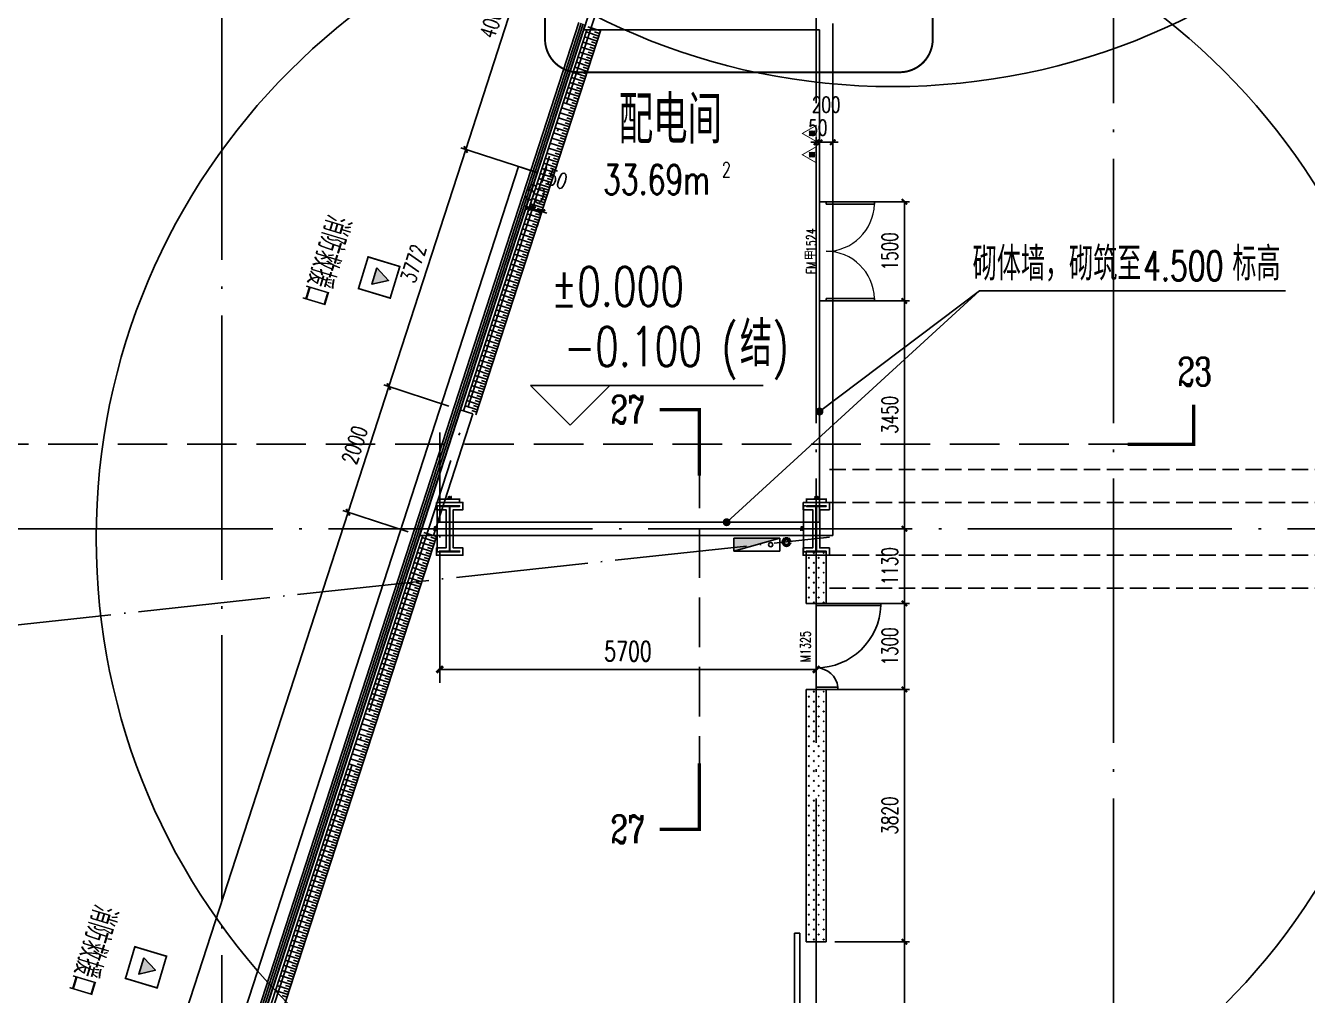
# Model space of a CAD drawing. Extents: x -1313754 to 847533, y 489853 to 941203.
# Drawn here: x -275824 to -256419, y 699009 to 713685 of the extents above; entities that cross this region are included whole.
import ezdxf

# ---------------------------------------------------------------- set-up
doc = ezdxf.new("R2010")
doc.units = 0
doc.header["$LTSCALE"] = 1000
doc.header["$MEASUREMENT"] = 0
for name, pattern in [('10平面$0$DASH', [0.35, 0.25, -0.1]), ('DASH', [0.35, 0.25, -0.1]), ('DOTE', [2.42, 2, -0.2, 0.02, -0.2])]:
    doc.linetypes.add(name, pattern=pattern)
doc.layers.get('Defpoints').update_dxf_attribs({"color": 210})
for name, color, linetype in [('10平面$0$WINDOW', 4, 'Continuous'), ('10平面$0$WINDOW_TEXT', 7, 'Continuous'), ('99平面图例外参$0$A-HATCH-2', 251, 'Continuous'), ('A-AXIS-D', 1, 'Continuous'), ('A-AXIS-DOTE', 14, 'DOTE'), ('A-AXIS-DP', 126, 'Continuous'), ('A-HATCH-2', 251, 'Continuous'), ('A-LIN-V', 9, 'Continuous'), ('A-TEXT', 61, 'Continuous'), ('A-WINDOW', 140, 'Continuous'), ('A-防火门窗', 1, 'Continuous'), ('AS-COLN', 6, 'Continuous'), ('AS-WALL', 40, 'Continuous'), ('AS-结构边线层', 200, 'Continuous'), ('DIM_ELEV', 3, 'Continuous'), ('DIM_SYMB', 3, 'Continuous'), ('PUB_HATCH', 8, 'Continuous'), ('PUB_TEXT', 7, 'Continuous'), ('RP-N2-01$0$$0$A-WIND-J', 1, 'Continuous'), ('RP-N2-01$0$A-WIND-J', 3, 'Continuous'), ('SB_ZF消火栓', 10, 'Continuous'), ('建-墙-幕', 4, 'Continuous'), ('建-标高', 3, 'Continuous')]:
    doc.layers.add(name, color=color, linetype=linetype)
doc.layers.add('A-加建区域', color=47, linetype='Continuous', plot=False)
doc.layers.add('LG-ZF消防', color=1, linetype='Continuous', lineweight=60)
doc.styles.add('10平面$0$_TCH_WINDOW', font='SIMPLEX', dxfattribs={"height": 3.5, "bigfont": 'GBCBIG'})
doc.styles.add('_TCH_DIM', font='SIMPLEX', dxfattribs={"bigfont": 'GBCBIG'})
doc.styles.add('_TCH_DIM_T3', font='SIMPLEX', dxfattribs={"width": 0.705882, "bigfont": 'GBCBIG'})
doc.styles.add('_TCH_LABEL', font='COMPLEX', dxfattribs={"bigfont": 'GBCBIG'})
doc.styles.add('A-AREA', font='SIMPLEX', dxfattribs={"bigfont": 'GBCBIG'})
doc.styles.add('A-STANDARD', font='SIMPLEX', dxfattribs={"bigfont": 'GBCBIG'})
doc.dimstyles.new('_TCH_ARCH&&10', dxfattribs={"dimtxt": 29.75, "dimasz": 10, "dimexe": 10, "dimexo": 10, "dimgap": 12.625, "dimtad": 1, "dimdec": 0, "dimzin": 0, "dimdsep": 46, "dimtxsty": '_TCH_DIM_T3', "dimblk": 'ARCHTICK', "dimcen": 0.09, "dimclrt": 7, "dimazin": 2, "dimtfac": 1, "dimtdec": 0, "dimtix": 1, "dimtmove": 2, "dimatfit": 3, "dimfxl": 0, "dimtolj": 1, "dimtzin": 0, "dimarcsym": 0})
doc.dimstyles.new('_TCH_ARCH&&100', dxfattribs={"dimtxt": 297.5, "dimasz": 100, "dimexe": 100, "dimexo": 100, "dimgap": 126.25, "dimtad": 1, "dimdec": 0, "dimzin": 0, "dimdsep": 46, "dimtxsty": '_TCH_DIM_T3', "dimblk": 'ARCHTICK', "dimcen": 0.09, "dimclrt": 7, "dimazin": 2, "dimtfac": 1, "dimtdec": 0, "dimtix": 1, "dimtmove": 2, "dimatfit": 3, "dimfxl": 0, "dimtolj": 1, "dimtzin": 0, "dimarcsym": 0})
doc.dimstyles.new('_TCH_ARCH&&80', dxfattribs={"dimtxt": 238, "dimasz": 80, "dimexe": 80, "dimexo": 80, "dimgap": 101, "dimtad": 1, "dimdec": 0, "dimzin": 0, "dimdsep": 46, "dimtxsty": '_TCH_DIM_T3', "dimblk": 'ARCHTICK', "dimcen": 0.09, "dimclrt": 7, "dimazin": 2, "dimtfac": 1, "dimtdec": 0, "dimtix": 1, "dimtmove": 2, "dimatfit": 3, "dimfxl": 0, "dimtolj": 1, "dimtzin": 0, "dimarcsym": 0})
pattern_1 = [(45, (25.49, 21.51), (-75.000002, 75.000002), [24, -82.06602]), (135, (192.46, 21.51), (-75.000002, -75.000002), [24, -82.06602])]

# ---------------------------------------------------------------- blocks, each defined once
blk = doc.blocks.new('_ArchTick')
at = {"color": 0, "linetype": 'ByBlock', "const_width": 0.4}
blk.add_lwpolyline([(-0.5, -0.5), (0.5, 0.5)], dxfattribs=at)
blk = doc.blocks.new('*D1483')
at = {"layer": 'A-AXIS-D', "color": 0, "lineweight": -2}
for p, q in [((-48818, -99940), (-48818, -100978)), ((-43118, -99940), (-43118, -100978)), ((-48818, -100878), (-43118, -100878))]:
    blk.add_line(p, q, dxfattribs=at)
at = {"layer": 'Defpoints', "color": 0}
for p in [(-48818, -99840), (-43118, -99840), (-43118, -100878)]:
    blk.add_point(p, dxfattribs=at)
at = {"layer": 'A-AXIS-D', "color": 0, "lineweight": -2, "xscale": 100, "yscale": 100, "zscale": 100, "rotation": 180}
blk.add_blockref('_ArchTick', (-48818, -100878), dxfattribs=at)
at = {"layer": 'A-AXIS-D', "color": 0, "lineweight": -2, "xscale": 100, "yscale": 100, "zscale": 100}
blk.add_blockref('_ArchTick', (-43118, -100878), dxfattribs=at)
at = {"layer": 'A-AXIS-D', "color": 7, "insert": (-45968, -100602), "char_height": 297.5, "attachment_point": 5, "style": '_TCH_DIM_T3'}
blk.add_mtext('\\A1;5700', dxfattribs=at)
blk = doc.blocks.new('43243')
at = {"layer": 'AS-结构边线层'}
blk.add_lwpolyline([(-200454, 722920), (-210494, 722920), (-210494, 723090), (-223514, 723090), (-223514, 722920), (-225354, 722920), (-225354, 722470), (-227454, 722470), (-227454, 722920), (-229294, 722920), (-229294, 723090), (-250514, 723090), (-250514, 722920), (-252354, 722920), (-252354, 722470), (-254454, 722470), (-254454, 722920), (-264361, 722920), (-285754, 656986)], dxfattribs=at)
blk = doc.blocks.new('*D1765')
at = {"layer": 'A-AXIS-DP', "color": 0, "lineweight": -2}
for p, q in [((-195790, 766880), (-195790, 766929)), ((-195790, 766919), (-195490, 766919)), ((-195490, 766880), (-195490, 766929))]:
    blk.add_line(p, q, dxfattribs=at)
at = {"layer": 'Defpoints', "color": 0}
for p in [(-195490, 766919), (-195790, 766870), (-195490, 766870)]:
    blk.add_point(p, dxfattribs=at)
at = {"layer": 'A-AXIS-DP', "color": 0, "lineweight": -2, "xscale": 10, "yscale": 10, "zscale": 10, "rotation": 180}
blk.add_blockref('_ArchTick', (-195790, 766919), dxfattribs=at)
at = {"layer": 'A-AXIS-DP', "color": 0, "lineweight": -2, "xscale": 10, "yscale": 10, "zscale": 10}
blk.add_blockref('_ArchTick', (-195490, 766919), dxfattribs=at)
at = {"layer": 'A-AXIS-DP', "color": 7, "insert": (-195640, 766946), "char_height": 29.8, "attachment_point": 5, "style": '_TCH_DIM_T3'}
blk.add_mtext('\\A1;300', dxfattribs=at)
blk = doc.blocks.new('*D1766')
at = {"layer": 'A-AXIS-DP', "color": 0, "lineweight": -2}
for p, q in [((-195800, 766820), (-195841, 766820)), ((-195831, 766120), (-195831, 766820)), ((-195800, 766120), (-195841, 766120))]:
    blk.add_line(p, q, dxfattribs=at)
at = {"layer": 'Defpoints', "color": 0}
for p in [(-195831, 766820), (-195790, 766820), (-195790, 766120)]:
    blk.add_point(p, dxfattribs=at)
at = {"layer": 'A-AXIS-DP', "color": 0, "lineweight": -2, "xscale": 10, "yscale": 10, "zscale": 10}
for p, rotation in [((-195831, 766820), 90), ((-195831, 766120), 270)]:
    blk.add_blockref('_ArchTick', p, dxfattribs=dict(at, rotation=rotation))
at = {"layer": 'A-AXIS-DP', "color": 7, "insert": (-195859, 766470), "char_height": 29.8, "attachment_point": 5, "rotation": 90, "style": '_TCH_DIM_T3'}
blk.add_mtext('\\A1;700', dxfattribs=at)
blk = doc.blocks.new('w42343')
at = {"layer": 'A-HATCH-2', "linetype": 'DASH'}
for p, q in [((-263654.2, 706970), (-128354.2, 706970)), ((-263654.2, 706470), (-128354.2, 706470)), ((-263654.2, 705670), (-128354.2, 705670)), ((-263654.2, 705170), (-128354.2, 705170))]:
    blk.add_line(p, q, dxfattribs=at)
blk = doc.blocks.new('RP-N2-01$0$$0$xfjy')
at = {"layer": 'RP-N2-01$0$$0$A-WIND-J'}
h = blk.add_hatch(color=256, dxfattribs=at)
h.dxf.hatch_style = 1
h.paths.add_polyline_path([(1141876, -26214), (1142135, -26214), (1142005, -25989)])
at = {"layer": 'RP-N2-01$0$$0$A-WIND-J', "const_width": 25}
blk.add_lwpolyline([(1141755, -25889), (1141755, -26389), (1142255, -26389), (1142255, -25889)], close=True, dxfattribs=at)
at = {"layer": 'RP-N2-01$0$$0$A-WIND-J'}
for points in [[(1141755, -26389), (1142255, -26389), (1142255, -25889), (1141755, -25889)], [(1141876, -26214), (1142135, -26214), (1142005, -25989)]]:
    blk.add_lwpolyline(points, close=True, dxfattribs=at)
blk = doc.blocks.new('RP-N2-01$0$xfjy')
at = {"layer": 'RP-N2-01$0$$0$A-WIND-J'}
blk.add_blockref('RP-N2-01$0$$0$xfjy', (0, 0), dxfattribs=at)
blk = doc.blocks.new('1232')
at = {"layer": 'RP-N2-01$0$A-WIND-J', "rotation": 253.2410415830264}
for p in [(83850, 1795836, 0), (80320, 1785396, 0)]:
    blk.add_blockref('RP-N2-01$0$xfjy', p, dxfattribs=at)
at = {"layer": 'A-TEXT', "style": '_TCH_DIM'}
for p in [(-271256, 710851, 0), (-274786, 700411, 0)]:
    blk.add_text('消防救援口', height=384.1, rotation=253.241, dxfattribs=at).set_placement(p)
blk = doc.blocks.new('3132')
at = {"layer": 'DIM_ELEV', "linetype": 'DASH', "const_width": 30}
blk.add_lwpolyline([(-267460, 723920), (-262590, 723920, -0.414214), (-262090, 723420), (-262090, 713480, -0.414214), (-262590, 712980), (-267460, 712980, -0.414214), (-267960, 713480), (-267960, 723420, -0.414214)], format="xyb", close=True, dxfattribs=at)
blk = doc.blocks.new('99平面图例外参$0$$LinePat$填挖边坡')
at = {"color": 0}
for p, q in [((0, 0), (0, -1500)), ((300, 0), (300, -600))]:
    blk.add_line(p, q, dxfattribs=at)
at = {"layer": 'Defpoints', "color": 0}
blk.add_point((600, 0), dxfattribs=at)
blk = doc.blocks.new('34242343243')
at = {"layer": 'A-LIN-V'}
for p, q in [((-269196, 707857), (-267326, 713620)), ((-269006, 707795), (-267116, 713620)), ((-285554, 657440), (-269808, 705970)), ((-285354, 657409), (-269598, 705970))]:
    blk.add_line(p, q, dxfattribs=at)
at = {"layer": '99平面图例外参$0$A-HATCH-2', "color": 203, "yscale": 0.1333333333333333, "zscale": 0.1333333333333333}
for p, xscale, rotation in [((-267146, 713528), 0.1339363509021489, 252.0237134181383), ((-267121, 713605), 0.1339363509021489, 252.0237134181383), ((-267220, 713299), 0.1339363509021489, 252.0237134181383), ((-267195, 713375), 0.1339363509021489, 252.0237134181383), ((-267170, 713452), 0.1339363509021489, 252.0237134181383), ((-267270, 713146), 0.1339363509021489, 252.0237134181383), ((-267245, 713222), 0.1339363509021489, 252.0237134181383), ((-267344, 712917), 0.1339363509021489, 252.0237134181383), ((-267319, 712993), 0.1339363509021489, 252.0237134181383), ((-267294, 713069), 0.1339363509021489, 252.0237134181383), ((-267418, 712687), 0.1339363509021489, 252.0237134181383), ((-267394, 712764), 0.1339363509021489, 252.0237134181383), ((-267369, 712840), 0.1339363509021489, 252.0237134181383), ((-267468, 712534), 0.1339363509021489, 252.0237134181383), ((-267443, 712611), 0.1339363509021489, 252.0237134181383), ((-267542, 712305), 0.1339363509021489, 252.0237134181383), ((-267518, 712382), 0.1339363509021489, 252.0237134181383), ((-267493, 712458), 0.1339363509021489, 252.0237134181383), ((-267592, 712152), 0.1339363509021489, 252.0237134181383), ((-267567, 712229), 0.1339363509021489, 252.0237134181383), ((-267666, 711923), 0.1339363509021489, 252.0237134181383), ((-267642, 711999), 0.1339363509021489, 252.0237134181383), ((-267617, 712076), 0.1339363509021489, 252.0237134181383), ((-267716, 711770), 0.1339363509021489, 252.0237134181383), ((-267691, 711846), 0.1339363509021489, 252.0237134181383), ((-267790, 711541), 0.1339363509021489, 252.0237134181383), ((-267766, 711617), 0.1339363509021489, 252.0237134181383), ((-267741, 711694), 0.1339363509021489, 252.0237134181383), ((-267840, 711388), 0.1339363509021489, 252.0237134181383), ((-267815, 711464), 0.1339363509021489, 252.0237134181383), ((-267914, 711159), 0.1339363509021489, 252.0237134181383), ((-267890, 711235), 0.1339363509021489, 252.0237134181383), ((-267865, 711311), 0.1339363509021489, 252.0237134181383), ((-267964, 711006), 0.1339363509021489, 252.0237134181383), ((-267939, 711082), 0.1339363509021489, 252.0237134181383), ((-268038, 710776), 0.1339363509021489, 252.0237134181383), ((-268014, 710853), 0.1339363509021489, 252.0237134181383), ((-267989, 710929), 0.1339363509021489, 252.0237134181383), ((-268088, 710623), 0.1339363509021489, 252.0237134181383), ((-268063, 710700), 0.1339363509021489, 252.0237134181383), ((-268162, 710394), 0.1339363509021489, 252.0237134181383), ((-268138, 710471), 0.1339363509021489, 252.0237134181383), ((-268113, 710547), 0.1339363509021489, 252.0237134181383), ((-268237, 710165), 0.1339363509021489, 252.0237134181383), ((-268212, 710241), 0.1339363509021489, 252.0237134181383), ((-268187, 710318), 0.1339363509021489, 252.0237134181383), ((-268286, 710012), 0.1339363509021489, 252.0237134181383), ((-268262, 710088), 0.1339363509021489, 252.0237134181383), ((-268361, 709783), 0.1339363509021489, 252.0237134181383), ((-268336, 709859), 0.1339363509021489, 252.0237134181383), ((-268311, 709936), 0.1339363509021489, 252.0237134181383), ((-268410, 709630), 0.1339363509021489, 252.0237134181383), ((-268386, 709706), 0.1339363509021489, 252.0237134181383), ((-268485, 709400), 0.1339363509021489, 252.0237134181383), ((-268460, 709477), 0.1339363509021489, 252.0237134181383), ((-268435, 709553), 0.1339363509021489, 252.0237134181383), ((-268534, 709248), 0.1339363509021489, 252.0237134181383), ((-268510, 709324), 0.1339363509021489, 252.0237134181383), ((-268609, 709018), 0.1339363509021489, 252.0237134181383), ((-268584, 709095), 0.1339363509021489, 252.0237134181383), ((-268559, 709171), 0.1339363509021489, 252.0237134181383), ((-268658, 708865), 0.1339363509021489, 252.0237134181383), ((-268634, 708942), 0.1339363509021489, 252.0237134181383), ((-268733, 708636), 0.1339363509021489, 252.0237134181383), ((-268708, 708712), 0.1339363509021489, 252.0237134181383), ((-268683, 708789), 0.1339363509021489, 252.0237134181383), ((-268782, 708483), 0.1339363509021489, 252.0237134181383), ((-268758, 708560), 0.1339363509021489, 252.0237134181383), ((-268857, 708254), 0.1339363509021489, 252.0237134181383), ((-268832, 708330), 0.1339363509021489, 252.0237134181383), ((-268807, 708407), 0.1339363509021489, 252.0237134181383), ((-268906, 708101), 0.1339363509021489, 252.0237134181383), ((-268882, 708177), 0.1339363509021489, 252.0237134181383), ((-268981, 707872), 0.1339363509021489, 252.0237134181383), ((-268956, 707948), 0.1339363509021489, 252.0237134181383), ((-268931, 708025), 0.1339363509021489, 252.0237134181383), ((-269603, 705955), 0.1335019788313109, 252.0237134181384), ((-269677, 705726), 0.1335019788313109, 252.0237134181384), ((-269652, 705802), 0.1335019788313109, 252.0237134181384), ((-269628, 705878), 0.1335019788313109, 252.0237134181384), ((-269726, 705574), 0.1335019788313109, 252.0237134181384), ((-269702, 705650), 0.1335019788313109, 252.0237134181384), ((-269801, 705345), 0.1335019788313109, 252.0237134181384), ((-269776, 705421), 0.1335019788313109, 252.0237134181384), ((-269751, 705497), 0.1335019788313109, 252.0237134181384), ((-269875, 705116), 0.1335019788313109, 252.0237134181384), ((-269850, 705193), 0.1335019788313109, 252.0237134181384), ((-269825, 705269), 0.1335019788313109, 252.0237134181384), ((-269924, 704964), 0.1335019788313109, 252.0237134181384), ((-269899, 705040), 0.1335019788313109, 252.0237134181384), ((-269998, 704736), 0.1335019788313109, 252.0237134181384), ((-269974, 704812), 0.1335019788313109, 252.0237134181384), ((-269949, 704888), 0.1335019788313109, 252.0237134181384), ((-270048, 704583), 0.1335019788313109, 252.0237134181384), ((-270023, 704659), 0.1335019788313109, 252.0237134181384), ((-270122, 704355), 0.1335019788313109, 252.0237134181384), ((-270097, 704431), 0.1335019788313109, 252.0237134181384), ((-270073, 704507), 0.1335019788313109, 252.0237134181384), ((-270171, 704202), 0.1335019788313109, 252.0237134181384), ((-270147, 704278), 0.1335019788313109, 252.0237134181384), ((-270246, 703974), 0.1335019788313109, 252.0237134181384), ((-270221, 704050), 0.1335019788313109, 252.0237134181384), ((-270196, 704126), 0.1335019788313109, 252.0237134181384), ((-270295, 703821), 0.1335019788313109, 252.0237134181384), ((-270270, 703897), 0.1335019788313109, 252.0237134181384), ((-270369, 703593), 0.1335019788313109, 252.0237134181384), ((-270344, 703669), 0.1335019788313109, 252.0237134181384), ((-270320, 703745), 0.1335019788313109, 252.0237134181384), ((-270419, 703440), 0.1335019788313109, 252.0237134181384), ((-270394, 703516), 0.1335019788313109, 252.0237134181384), ((-270493, 703212), 0.1335019788313109, 252.0237134181384), ((-270468, 703288), 0.1335019788313109, 252.0237134181384), ((-270443, 703364), 0.1335019788313109, 252.0237134181384), ((-270567, 702983), 0.1335019788313109, 252.0237134181384), ((-270542, 703059), 0.1335019788313109, 252.0237134181384), ((-270518, 703136), 0.1335019788313109, 252.0237134181384), ((-270616, 702831), 0.1335019788313109, 252.0237134181384), ((-270592, 702907), 0.1335019788313109, 252.0237134181384), ((-270691, 702602), 0.1335019788313109, 252.0237134181384), ((-270666, 702678), 0.1335019788313109, 252.0237134181384), ((-270641, 702755), 0.1335019788313109, 252.0237134181384), ((-270740, 702450), 0.1335019788313109, 252.0237134181384), ((-270715, 702526), 0.1335019788313109, 252.0237134181384), ((-270814, 702221), 0.1335019788313109, 252.0237134181384), ((-270789, 702297), 0.1335019788313109, 252.0237134181384), ((-270765, 702374), 0.1335019788313109, 252.0237134181384), ((-270864, 702069), 0.1335019788313109, 252.0237134181384), ((-270839, 702145), 0.1335019788313109, 252.0237134181384), ((-270938, 701840), 0.1335019788313109, 252.0237134181384), ((-270913, 701916), 0.1335019788313109, 252.0237134181384), ((-270888, 701993), 0.1335019788313109, 252.0237134181384), ((-270987, 701688), 0.1335019788313109, 252.0237134181384), ((-270963, 701764), 0.1335019788313109, 252.0237134181384), ((-271061, 701459), 0.1335019788313109, 252.0237134181384), ((-271037, 701535), 0.1335019788313109, 252.0237134181384), ((-271012, 701612), 0.1335019788313109, 252.0237134181384), ((-271111, 701307), 0.1335019788313109, 252.0237134181384), ((-271086, 701383), 0.1335019788313109, 252.0237134181384), ((-271185, 701078), 0.1335019788313109, 252.0237134181384), ((-271160, 701155), 0.1335019788313109, 252.0237134181384), ((-271136, 701231), 0.1335019788313109, 252.0237134181384), ((-271259, 700850), 0.1335019788313109, 252.0237134181384), ((-271234, 700926), 0.1335019788313109, 252.0237134181384), ((-271210, 701002), 0.1335019788313109, 252.0237134181384), ((-271309, 700697), 0.1335019788313109, 252.0237134181384), ((-271284, 700774), 0.1335019788313109, 252.0237134181384), ((-271383, 700469), 0.1335019788313109, 252.0237134181384), ((-271358, 700545), 0.1335019788313109, 252.0237134181384), ((-271333, 700621), 0.1335019788313109, 252.0237134181384), ((-271432, 700316), 0.1335019788313109, 252.0237134181384), ((-271407, 700393), 0.1335019788313109, 252.0237134181384), ((-271506, 700088), 0.1335019788313109, 252.0237134181384), ((-271482, 700164), 0.1335019788313109, 252.0237134181384), ((-271457, 700240), 0.1335019788313109, 252.0237134181384), ((-271556, 699935), 0.1335019788313109, 252.0237134181384), ((-271531, 700012), 0.1335019788313109, 252.0237134181384), ((-271630, 699707), 0.1335019788313109, 252.0237134181384), ((-271605, 699783), 0.1335019788313109, 252.0237134181384), ((-271581, 699859), 0.1335019788313109, 252.0237134181384), ((-271679, 699555), 0.1335019788313109, 252.0237134181384), ((-271655, 699631), 0.1335019788313109, 252.0237134181384), ((-271754, 699326), 0.1335019788313109, 252.0237134181384), ((-271729, 699402), 0.1335019788313109, 252.0237134181384), ((-271704, 699478), 0.1335019788313109, 252.0237134181384), ((-271803, 699174), 0.1335019788313109, 252.0237134181384), ((-271778, 699250), 0.1335019788313109, 252.0237134181384), ((-271852, 699021), 0.1335019788313109, 252.0237134181384), ((-271828, 699097), 0.1335019788313109, 252.0237134181384)]:
    blk.add_blockref('99平面图例外参$0$$LinePat$填挖边坡', p, dxfattribs=dict(at, xscale=xscale, rotation=rotation))
blk = doc.blocks.new('10平面$0$$DorLib2D$00000126')
at = {"color": 0, "linetype": 'Continuous'}
for p, q in [((-0.532, 0.5), (-0.532, 0.9)), ((0.532, 0.9), (0.532, 0.5))]:
    blk.add_line(p, q, dxfattribs=at)
at = {"color": 0, "linetype": '10平面$0$DASH'}
for p, q in [((-0.532, 0.9), (0.532, 0.9)), ((-0.532, 0.5), (0.532, 0.5))]:
    blk.add_line(p, q, dxfattribs=at)
blk = doc.blocks.new('DOOR2DLIB$SYSLIB$00000123')
at = {"color": 0}
for p, q in [((0.475, -0.001), (0.475, 0.752)), ((0.475, 0.752), (0.5, 0.752)), ((0.5, -0.001), (0.5, 0.752)), ((-0.5, 0), (-0.5, 0.252)), ((-0.475, 0.252), (-0.5, 0.252)), ((-0.475, 0), (-0.475, 0.252)), ((-0.475, 0), (-0.5, 0)), ((0.475, -0.001), (0.5, -0.001))]:
    blk.add_line(p, q, dxfattribs=at)
for centre, radius, start, end in [((0.505, -0.002), 0.755, 92.2493, 179.7238), ((-0.501, 0.003), 0.251, 359.7899, 84.0974)]:
    blk.add_arc(centre, radius, start, end, dxfattribs=at)
blk = doc.blocks.new('423432433333')
at = {"layer": 'PUB_HATCH'}
h = blk.add_hatch(dxfattribs=at)
h.set_pattern_fill('石膏板', color=256, scale=30, style=0)
h.set_pattern_definition(pattern_1)
h.paths.add_polyline_path([(-261310, 705770), (-261310, 704990), (-261010, 704990), (-261010, 705770)])
h = blk.add_hatch(dxfattribs=at)
h.set_pattern_fill('石膏板', color=256, scale=30, style=0)
h.set_pattern_definition(pattern_1)
h.paths.add_polyline_path([(-261010, 699870), (-261010, 703690), (-261310, 703690), (-261310, 699870)])
at = {"layer": 'AS-WALL'}
for p, q in [((-261310, 705770), (-261310, 704990)), ((-261010, 705770), (-261310, 705770)), ((-261010, 704990), (-261010, 705770)), ((-261310, 704990), (-261010, 704990)), ((-261010, 703690), (-261310, 703690)), ((-261310, 703690), (-261310, 699870)), ((-261010, 699870), (-261010, 703690)), ((-261310, 699870), (-261010, 699870))]:
    blk.add_line(p, q, dxfattribs=at)
at = {"layer": '10平面$0$WINDOW'}
ref = blk.add_blockref('DOOR2DLIB$SYSLIB$00000123', (-261160, 704340), dxfattribs=dict(at, xscale=1300, yscale=-1300, zscale=300, rotation=90.00000000093496))
ref.add_attrib('A', 'M1325', (-261247, 704105), dxfattribs={"layer": '10平面$0$WINDOW_TEXT', "ltscale": 500, "height": 148.8, "rotation": 90, "style": '10平面$0$_TCH_WINDOW', "width": 0.705882})
ref = blk.add_blockref('10平面$0$$DorLib2D$00000126', (-261310, 697870), dxfattribs=dict(at, xscale=-4000, yscale=-200, zscale=200, rotation=269.9999999997814))
ref.add_attrib('A', 'JLM4050', (-261166, 697516), dxfattribs={"layer": '10平面$0$WINDOW_TEXT', "ltscale": 500, "height": 148.8, "rotation": 90, "style": '10平面$0$_TCH_WINDOW', "width": 0.705882})
blk = doc.blocks.new('A$C5D961328')
at = {"layer": 'SB_ZF消火栓'}
blk.add_hatch(color=256, dxfattribs=at).paths.add_polyline_path([(0, 40), (700, 40), (700, 240)])
at = {"layer": 'A-LIN-V', "ltscale": 500}
blk.add_circle((350, 40), 10001, dxfattribs=at)
at = {"layer": 'SB_ZF消火栓'}
for p, q in [((700, 240), (0, 240)), ((0, 240), (0, 40)), ((700, 240), (0, 40)), ((700, 240), (700, 40)), ((0, 40), (700, 40))]:
    blk.add_line(p, q, dxfattribs=at)
at = {"layer": 'SB_ZF消火栓', "color": 1}
blk.add_circle((140, 140), 32.5, dxfattribs=at)
blk = doc.blocks.new('A$C45D56988')
at = {"layer": 'SB_ZF消火栓', "linetype": 'Continuous'}
h = blk.add_hatch(dxfattribs=at)
h.set_pattern_fill('ANSI31', color=256, scale=129.330432, angle=270, style=0)
h.set_pattern_definition([(45, (-18467.836, -6006.072), (11.431303, -11.431303), [])])
h.paths.add_polyline_path([(170, 29), (170, 113), (95, 113), (95, 29)])
h = blk.add_hatch(dxfattribs=at)
h.set_pattern_fill('ANSI31', color=256, scale=129.330432, angle=270, style=0)
h.set_pattern_definition([(45, (-18145.295, -6006.072), (11.431303, -11.431303), [])])
h.paths.add_polyline_path([(492, 29), (492, 113), (418, 113), (418, 29)])
for points, const_width in [([(254, 6), (133, 217), (11, 6), (254, 6), (133, 217)], 12.9), ([(576, 6), (455, 217), (334, 6), (576, 6), (455, 217)], 12.9), ([(170, 29), (170, 113), (95, 113), (95, 29), (170, 29)], 7.76), ([(492, 29), (492, 113), (418, 113), (418, 29), (492, 29)], 7.76)]:
    blk.add_lwpolyline(points, dxfattribs=dict(at, const_width=const_width))
blk = doc.blocks.new('43242343')
at = {"layer": 'LG-ZF消防', "linetype": 'Continuous'}
blk.add_circle((-264304, 705870), 50, dxfattribs=at)
blk = doc.blocks.new('234243242332')
at = {"layer": 'LG-ZF消防', "linetype": 'Continuous'}
blk.add_blockref('43242343', (0, 0), dxfattribs=at)
at = {"layer": 'SB_ZF消火栓', "xscale": -1, "rotation": 180}
for p in [(-263045, 722804), (-252003, 722804)]:
    blk.add_blockref('A$C5D961328', p, dxfattribs=at)
at = {"layer": 'SB_ZF消火栓'}
for name, p, rotation in [('A$C5D961328', (-264404, 705970), 180), ('A$C45D56988', (-263848, 711599), 90)]:
    blk.add_blockref(name, p, dxfattribs=dict(at, rotation=rotation))
blk = doc.blocks.new('*D193')
at = {"layer": 'A-AXIS-DP', "color": 0, "lineweight": -2}
for p, q in [((-268271, 710706), (-268173, 711011)), ((-268197, 710935), (-268273, 710959)), ((-268224, 710691), (-268125, 710995)), ((-268197, 710935), (-268150, 710919)), ((-268150, 710919), (-268074, 710894))]:
    blk.add_line(p, q, dxfattribs=at)
at = {"layer": 'Defpoints', "color": 0}
for p in [(-268150, 710919), (-268296, 710630), (-268249, 710615)]:
    blk.add_point(p, dxfattribs=at)
at = {"layer": 'A-AXIS-DP', "color": 0, "lineweight": -2, "xscale": 80, "yscale": 80, "zscale": 80}
for p, rotation in [((-268197, 710935), 342.0237134181228), ((-268150, 710919), 162.0237134181229)]:
    blk.add_blockref('_ArchTick', p, dxfattribs=dict(at, rotation=rotation))
at = {"layer": 'A-AXIS-DP', "color": 7, "insert": (-268106, 711136), "char_height": 238, "attachment_point": 5, "rotation": 342.0237, "style": '_TCH_DIM_T3'}
blk.add_mtext('\\A1;50', dxfattribs=at)
blk = doc.blocks.new('*D194')
at = {"layer": 'A-AXIS-DP', "color": 0, "lineweight": -2}
for p, q in [((-268150, 710919), (-268226, 710944)), ((-268224, 710691), (-268125, 710995)), ((-268150, 710919), (-268007, 710873)), ((-268081, 710644), (-267982, 710949)), ((-268007, 710873), (-267931, 710848))]:
    blk.add_line(p, q, dxfattribs=at)
at = {"layer": 'Defpoints', "color": 0}
for p in [(-268007, 710873), (-268249, 710615), (-268106, 710568)]:
    blk.add_point(p, dxfattribs=at)
at = {"layer": 'A-AXIS-DP', "color": 0, "lineweight": -2, "xscale": 80, "yscale": 80, "zscale": 80}
for p, rotation in [((-268150, 710919), 342.0237134181606), ((-268007, 710873), 162.0237134181606)]:
    blk.add_blockref('_ArchTick', p, dxfattribs=dict(at, rotation=rotation))
at = {"layer": 'A-AXIS-DP', "color": 7, "insert": (-267842, 711382), "char_height": 238, "attachment_point": 5, "rotation": 342.0237, "style": '_TCH_DIM_T3'}
blk.add_mtext('\\A1;150', dxfattribs=at)
blk = doc.blocks.new('*D422')
at = {"layer": 'A-AXIS-DP', "color": 0, "lineweight": -2}
for p, q in [((-263854, 711600), (-263854, 712000)), ((-263804, 711600), (-263804, 712000)), ((-263854, 711920), (-263934, 711920)), ((-263854, 711920), (-263804, 711920)), ((-263804, 711920), (-263724, 711920))]:
    blk.add_line(p, q, dxfattribs=at)
at = {"layer": 'Defpoints', "color": 0}
for p in [(-263804, 711920), (-263854, 711520), (-263804, 711520)]:
    blk.add_point(p, dxfattribs=at)
at = {"layer": 'A-AXIS-DP', "color": 0, "lineweight": -2, "xscale": 80, "yscale": 80, "zscale": 80}
blk.add_blockref('_ArchTick', (-263854, 711920), dxfattribs=at)
at = {"layer": 'A-AXIS-DP', "color": 0, "lineweight": -2, "xscale": 80, "yscale": 80, "zscale": 80, "rotation": 180}
blk.add_blockref('_ArchTick', (-263804, 711920), dxfattribs=at)
at = {"layer": 'A-AXIS-DP', "color": 7, "insert": (-263829, 712140), "char_height": 238, "attachment_point": 5, "style": '_TCH_DIM_T3'}
blk.add_mtext('\\A1;50', dxfattribs=at)
blk = doc.blocks.new('*D423')
at = {"layer": 'A-AXIS-DP', "color": 0, "lineweight": -2}
for p, q in [((-263804, 711600), (-263804, 712000)), ((-263604, 711600), (-263604, 712000)), ((-263804, 711920), (-263884, 711920)), ((-263804, 711920), (-263604, 711920)), ((-263604, 711920), (-263524, 711920))]:
    blk.add_line(p, q, dxfattribs=at)
at = {"layer": 'Defpoints', "color": 0}
for p in [(-263604, 711920), (-263804, 711520), (-263604, 711520)]:
    blk.add_point(p, dxfattribs=at)
at = {"layer": 'A-AXIS-DP', "color": 0, "lineweight": -2, "xscale": 80, "yscale": 80, "zscale": 80}
blk.add_blockref('_ArchTick', (-263804, 711920), dxfattribs=at)
at = {"layer": 'A-AXIS-DP', "color": 0, "lineweight": -2, "xscale": 80, "yscale": 80, "zscale": 80, "rotation": 180}
blk.add_blockref('_ArchTick', (-263604, 711920), dxfattribs=at)
at = {"layer": 'A-AXIS-DP', "color": 7, "insert": (-263704, 712490), "char_height": 238, "attachment_point": 5, "style": '_TCH_DIM_T3'}
blk.add_mtext('\\A1;200', dxfattribs=at)
blk = doc.blocks.new('*D775')
at = {"layer": 'A-AXIS-DP', "color": 0, "lineweight": -2}
for p, q in [((-263574, 706070), (-262440, 706070)), ((-262520, 704940), (-262520, 706070)), ((-263574, 704940), (-262440, 704940))]:
    blk.add_line(p, q, dxfattribs=at)
at = {"layer": 'Defpoints', "color": 0}
for p in [(-263654, 706070), (-262520, 706070), (-263654, 704940)]:
    blk.add_point(p, dxfattribs=at)
at = {"layer": 'A-AXIS-DP', "color": 0, "lineweight": -2, "xscale": 80, "yscale": 80, "zscale": 80}
for p, rotation in [((-262520, 706070), 90), ((-262520, 704940), 270)]:
    blk.add_blockref('_ArchTick', p, dxfattribs=dict(at, rotation=rotation))
at = {"layer": 'A-AXIS-DP', "color": 7, "insert": (-262740, 705505), "char_height": 238, "attachment_point": 5, "rotation": 90, "style": '_TCH_DIM_T3'}
blk.add_mtext('\\A1;1130', dxfattribs=at)
blk = doc.blocks.new('*D776')
at = {"layer": 'A-AXIS-DP', "color": 0, "lineweight": -2}
for p, q in [((-263574, 704940), (-262440, 704940)), ((-262520, 703640), (-262520, 704940)), ((-263574, 703640), (-262440, 703640))]:
    blk.add_line(p, q, dxfattribs=at)
at = {"layer": 'Defpoints', "color": 0}
for p in [(-263654, 704940), (-262520, 704940), (-263654, 703640)]:
    blk.add_point(p, dxfattribs=at)
at = {"layer": 'A-AXIS-DP', "color": 0, "lineweight": -2, "xscale": 80, "yscale": 80, "zscale": 80}
for p, rotation in [((-262520, 704940), 90), ((-262520, 703640), 270)]:
    blk.add_blockref('_ArchTick', p, dxfattribs=dict(at, rotation=rotation))
at = {"layer": 'A-AXIS-DP', "color": 7, "insert": (-262740, 704290), "char_height": 238, "attachment_point": 5, "rotation": 90, "style": '_TCH_DIM_T3'}
blk.add_mtext('\\A1;1300', dxfattribs=at)
blk = doc.blocks.new('*D777')
at = {"layer": 'A-AXIS-DP', "color": 0, "lineweight": -2}
for p, q in [((-263574, 703640), (-262440, 703640)), ((-262520, 699820), (-262520, 703640)), ((-263574, 699820), (-262440, 699820))]:
    blk.add_line(p, q, dxfattribs=at)
at = {"layer": 'Defpoints', "color": 0}
for p in [(-263654, 703640), (-262520, 703640), (-263654, 699820)]:
    blk.add_point(p, dxfattribs=at)
at = {"layer": 'A-AXIS-DP', "color": 0, "lineweight": -2, "xscale": 80, "yscale": 80, "zscale": 80}
for p, rotation in [((-262520, 703640), 90), ((-262520, 699820), 270)]:
    blk.add_blockref('_ArchTick', p, dxfattribs=dict(at, rotation=rotation))
at = {"layer": 'A-AXIS-DP', "color": 7, "insert": (-262740, 701730), "char_height": 238, "attachment_point": 5, "rotation": 90, "style": '_TCH_DIM_T3'}
blk.add_mtext('\\A1;3820', dxfattribs=at)
blk = doc.blocks.new('*D778')
at = {"layer": 'A-AXIS-DP', "color": 0, "lineweight": -2}
for p, q in [((-263574, 699820), (-262440, 699820)), ((-262520, 695820), (-262520, 699820)), ((-263574, 695820), (-262440, 695820))]:
    blk.add_line(p, q, dxfattribs=at)
at = {"layer": 'Defpoints', "color": 0}
for p in [(-263654, 699820), (-262520, 699820), (-263654, 695820)]:
    blk.add_point(p, dxfattribs=at)
at = {"layer": 'A-AXIS-DP', "color": 0, "lineweight": -2, "xscale": 80, "yscale": 80, "zscale": 80}
for p, rotation in [((-262520, 699820), 90), ((-262520, 695820), 270)]:
    blk.add_blockref('_ArchTick', p, dxfattribs=dict(at, rotation=rotation))
at = {"layer": 'A-AXIS-DP', "color": 7, "insert": (-262740, 697820), "char_height": 238, "attachment_point": 5, "rotation": 90, "style": '_TCH_DIM_T3'}
blk.add_mtext('\\A1;4000', dxfattribs=at)
blk = doc.blocks.new('*D797')
at = {"layer": 'A-AXIS-DP', "color": 0, "lineweight": -2}
for p, q in [((-263774, 711020), (-262440, 711020)), ((-262520, 709520), (-262520, 711020)), ((-263774, 709520), (-262440, 709520))]:
    blk.add_line(p, q, dxfattribs=at)
at = {"layer": 'Defpoints', "color": 0}
for p in [(-263854, 711020), (-262520, 711020), (-263854, 709520)]:
    blk.add_point(p, dxfattribs=at)
at = {"layer": 'A-AXIS-DP', "color": 0, "lineweight": -2, "xscale": 80, "yscale": 80, "zscale": 80}
for p, rotation in [((-262520, 711020), 90), ((-262520, 709520), 270)]:
    blk.add_blockref('_ArchTick', p, dxfattribs=dict(at, rotation=rotation))
at = {"layer": 'A-AXIS-DP', "color": 7, "insert": (-262740, 710270), "char_height": 238, "attachment_point": 5, "rotation": 90, "style": '_TCH_DIM_T3'}
blk.add_mtext('\\A1;1500', dxfattribs=at)
blk = doc.blocks.new('*D798')
at = {"layer": 'A-AXIS-DP', "color": 0, "lineweight": -2}
for p, q in [((-263774, 709520), (-262440, 709520)), ((-262520, 706070), (-262520, 709520)), ((-263774, 706070), (-262440, 706070))]:
    blk.add_line(p, q, dxfattribs=at)
at = {"layer": 'Defpoints', "color": 0}
for p in [(-263854, 709520), (-262520, 709520), (-263854, 706070)]:
    blk.add_point(p, dxfattribs=at)
at = {"layer": 'A-AXIS-DP', "color": 0, "lineweight": -2, "xscale": 80, "yscale": 80, "zscale": 80}
for p, rotation in [((-262520, 709520), 90), ((-262520, 706070), 270)]:
    blk.add_blockref('_ArchTick', p, dxfattribs=dict(at, rotation=rotation))
at = {"layer": 'A-AXIS-DP', "color": 7, "insert": (-262740, 707795), "char_height": 238, "attachment_point": 5, "rotation": 90, "style": '_TCH_DIM_T3'}
blk.add_mtext('\\A1;3450', dxfattribs=at)
blk = doc.blocks.new('*D1195')
at = {"layer": 'A-AXIS-DP', "color": 0, "lineweight": -2}
for p, q in [((-269161, 711812), (-267927, 715616)), ((-266845, 715265), (-268003, 715641)), ((-268079, 711461), (-269237, 711836))]:
    blk.add_line(p, q, dxfattribs=at)
at = {"layer": 'Defpoints', "color": 0}
for p in [(-267927, 715616), (-266769, 715241), (-268003, 711436)]:
    blk.add_point(p, dxfattribs=at)
at = {"layer": 'A-AXIS-DP', "color": 0, "lineweight": -2, "xscale": 80, "yscale": 80, "zscale": 80}
for p, rotation in [((-267927, 715616), 72.02371341813716), ((-269161, 711812), 252.0237134181372)]:
    blk.add_blockref('_ArchTick', p, dxfattribs=dict(at, rotation=rotation))
at = {"layer": 'A-AXIS-DP', "color": 7, "insert": (-268753, 713782), "char_height": 238, "attachment_point": 5, "rotation": 72.0237, "style": '_TCH_DIM_T3'}
blk.add_mtext('\\A1;4000', dxfattribs=at)
blk = doc.blocks.new('*D1199')
at = {"layer": 'A-AXIS-DP', "color": 0, "lineweight": -2}
for p, q in [((-270032, 706026), (-271019, 706346)), ((-286841, 657322), (-270943, 706321)), ((-285930, 657026), (-286917, 657347))]:
    blk.add_line(p, q, dxfattribs=at)
at = {"layer": 'Defpoints', "color": 0}
for p in [(-270943, 706321), (-269956, 706001), (-285854, 657002)]:
    blk.add_point(p, dxfattribs=at)
at = {"layer": 'A-AXIS-DP', "color": 0, "lineweight": -2, "xscale": 80, "yscale": 80, "zscale": 80}
for p, rotation in [((-270943, 706321), 72.02371341813645), ((-286841, 657322), 252.0237134181365)]:
    blk.add_blockref('_ArchTick', p, dxfattribs=dict(at, rotation=rotation))
at = {"layer": 'A-AXIS-DP', "color": 7, "insert": (-279101, 681889), "char_height": 238, "attachment_point": 5, "rotation": 72.0237, "style": '_TCH_DIM_T3'}
blk.add_mtext('\\A1;51514', dxfattribs=at)
blk = doc.blocks.new('*D1200')
at = {"layer": 'A-AXIS-DP', "color": 0, "lineweight": -2}
for p, q in [((-270943, 706321), (-270325, 708223)), ((-269415, 707928), (-270401, 708248)), ((-270032, 706026), (-271019, 706346))]:
    blk.add_line(p, q, dxfattribs=at)
at = {"layer": 'Defpoints', "color": 0}
for p in [(-270325, 708223), (-269339, 707903), (-269956, 706001)]:
    blk.add_point(p, dxfattribs=at)
at = {"layer": 'A-AXIS-DP', "color": 0, "lineweight": -2, "xscale": 80, "yscale": 80, "zscale": 80}
for p, rotation in [((-270325, 708223), 72.02371341813688), ((-270943, 706321), 252.0237134181369)]:
    blk.add_blockref('_ArchTick', p, dxfattribs=dict(at, rotation=rotation))
at = {"layer": 'A-AXIS-DP', "color": 7, "insert": (-270843, 707340), "char_height": 238, "attachment_point": 5, "rotation": 72.0237, "style": '_TCH_DIM_T3'}
blk.add_mtext('\\A1;2000', dxfattribs=at)
blk = doc.blocks.new('*D1201')
at = {"layer": 'A-AXIS-DP', "color": 0, "lineweight": -2}
for p, q in [((-270325, 708223), (-269161, 711812)), ((-268250, 711516), (-269237, 711836)), ((-269415, 707928), (-270401, 708248))]:
    blk.add_line(p, q, dxfattribs=at)
at = {"layer": 'Defpoints', "color": 0}
for p in [(-269161, 711812), (-268174, 711491), (-269339, 707903)]:
    blk.add_point(p, dxfattribs=at)
at = {"layer": 'A-AXIS-DP', "color": 0, "lineweight": -2, "xscale": 80, "yscale": 80, "zscale": 80}
for p, rotation in [((-269161, 711812), 72.02371341813618), ((-270325, 708223), 252.0237134181362)]:
    blk.add_blockref('_ArchTick', p, dxfattribs=dict(at, rotation=rotation))
at = {"layer": 'A-AXIS-DP', "color": 7, "insert": (-269953, 710085), "char_height": 238, "attachment_point": 5, "rotation": 72.0237, "style": '_TCH_DIM_T3'}
blk.add_mtext('\\A1;3772', dxfattribs=at)
blk = doc.blocks.new('10平面$0$$DorLib2D$00000002')
for p, q in [((-0.5, 0), (-0.5, 0.4875)), ((-0.475, 0.4875), (-0.5, 0.4875)), ((-0.475, 0), (-0.475, 0.4875)), ((0.475, 0), (0.475, 0.4875)), ((0.475, 0.4875), (0.5, 0.4875)), ((0.5, 0), (0.5, 0.4875)), ((-0.5, 0), (-0.475, 0)), ((0.5, 0), (0.475, 0))]:
    blk.add_line(p, q)
at = {"lineweight": 13}
for centre, start, end in [((-0.4875, 0), 0, 88.53072), ((0.4875, 0), 91.46928, 180)]:
    blk.add_arc(centre, 0.4875, start, end, dxfattribs=at)
blk = doc.blocks.new('dote')
at = {"layer": 'A-AXIS-DOTE', "ltscale": 2}
for p, q in [((-52117.8, -264080), (-52117.8, -75950)), ((-43117.8, -169748.9), (-43117.8, -75950)), ((-38617.8, -169748.9), (-38617.8, -75950)), ((98696.4, -98750), (-75513.6, -98750))]:
    blk.add_line(p, q, dxfattribs=at)
at = {"layer": 'A-AXIS-DOTE'}
blk.add_line((-48817.8, -101080), (-48817.8, -97290), dxfattribs=at)
at = {"layer": 'A-AXIS-DOTE', "ltscale": 2}
blk.add_lwpolyline([(-66316.4, -152160.4), (-42470.2, -78666)], dxfattribs=at)
at = {"layer": 'DIM_SYMB', "const_width": 50}
blk.add_lwpolyline([(-38403.6, -97470.9), (-37403.6, -97470.9), (-37403.6, -96870.9)], dxfattribs=at)
at = {"layer": 'DIM_SYMB', "linetype": 'DASH', "ltscale": 3}
blk.add_lwpolyline([(-57893.6, -97470.9), (-38003.6, -97470.9)], dxfattribs=at)
at = {"layer": 'PUB_TEXT', "style": '_TCH_LABEL', "width": 0.705882}
blk.add_text('23', height=425, dxfattribs=at).set_placement((-37646.5, -96583.4))
at = {"layer": 'A-AXIS-D'}
dim = blk.add_linear_dim(base=(-43117.8, -100877.5), p1=(-48817.8, -99840), p2=(-43117.8, -99840), angle=0, dimstyle='_TCH_ARCH&&100', override={"dimgap": 0}, dxfattribs=at)
dim.commit()
dim.dimension.update_dxf_attribs({"geometry": '*D1483', "text_midpoint": (-45967.8, -100602.5), "dimtype": 161})
blk = doc.blocks.new('nt66')
at = {"layer": 'A-HATCH-2'}
blk.add_lwpolyline([(-195840, 766870), (-195440, 766870), (-195440, 766758), (-195586, 766758), (-195586, 766182), (-195440, 766182), (-195440, 766070), (-195840, 766070), (-195840, 766182), (-195694, 766182), (-195694, 766758), (-195840, 766758)], close=True, dxfattribs=at)
at = {"layer": 'AS-COLN'}
blk.add_lwpolyline([(-195790, 766820), (-195490, 766820), (-195490, 766808), (-195636, 766808), (-195636, 766132), (-195490, 766132), (-195490, 766120), (-195790, 766120), (-195790, 766132), (-195644, 766132), (-195644, 766808), (-195790, 766808)], close=True, dxfattribs=at)
at = {"layer": 'A-AXIS-DP'}
for p1, p2, distance, picture, middle in [((-195790, 766870), (-195490, 766870), 48.8, '*D1765', (-195640, 766946.2)), ((-195790, 766120), (-195790, 766820), 41.2, '*D1766', (-195858.7, 766470))]:
    dim = blk.add_aligned_dim(p1=p1, p2=p2, distance=distance, dimstyle='_TCH_ARCH&&10', dxfattribs=at)
    dim.commit()
    dim.dimension.update_dxf_attribs({"geometry": picture, "text_midpoint": middle})
blk = doc.blocks.new('33333')
for p in [(-73764, -60400), (-68214, -60400)]:
    blk.add_blockref('nt66', p)

msp = doc.modelspace()

# ---------------------------------------------------------------- linework, layer by layer
at = {"layer": 'A-AXIS-DOTE'}
msp.add_line((-281332.2, 704036), (-263654.2, 705945), dxfattribs=at)
at = {"layer": 'A-LIN-V'}
msp.add_lwpolyline([(-286054.2, 654570), (-286054.2, 657017.5), (-268359.9, 711551.6), (-268074.6, 711459)], dxfattribs=at)
at = {"layer": 'A-防火门窗'}
for p, q in [((-263804.2, 711020), (-263804.2, 709520)), ((-263604.2, 711020), (-263604.2, 709520))]:
    msp.add_line(p, q, dxfattribs=at)
at = {"layer": 'AS-WALL'}
for p, q in [((-263604.2, 711020), (-263604.2, 713720)), ((-267378.5, 713620), (-263804.2, 713620)), ((-263804.2, 713620), (-263804.2, 711020)), ((-263804.2, 711020), (-263604.2, 711020)), ((-263604.2, 709520), (-263804.2, 709520)), ((-263804.2, 709520), (-263804.2, 706170)), ((-263604.2, 705970), (-263604.2, 709520)), ((-269860.7, 705970), (-269243.4, 707872.4)), ((-269650.4, 705970), (-269053.2, 707810.6)), ((-269243.4, 707872.4), (-269053.2, 707810.6)), ((-269585.5, 706170), (-263804.2, 706170)), ((-269860.7, 705970), (-269650.4, 705970)), ((-269650.4, 705970), (-263604.2, 705970))]:
    msp.add_line(p, q, dxfattribs=at)
at = {"layer": 'DIM_SYMB'}
for p, q in [((-265210, 706170), (-261380, 709670)), ((-263804.2, 707845), (-261380, 709670)), ((-261380, 709670), (-256748.7, 709670))]:
    msp.add_line(p, q, dxfattribs=at)
at = {"layer": 'DIM_SYMB', "const_width": 50}
for points in [[(-266223.3, 707875.5), (-265623.3, 707875.5), (-265623.3, 706875.5)], [(-265623.3, 702522.9), (-265623.3, 701522.9), (-266223.3, 701522.9)]]:
    msp.add_lwpolyline(points, dxfattribs=at)
at = {"layer": 'DIM_SYMB', "const_width": 60}
for points in [[(-263828.2, 707827, 1), (-263780.2, 707863, 1)], [(-265232.1, 706149.8, 1), (-265187.9, 706190.2, 1)]]:
    msp.add_lwpolyline(points, format="xyb", close=True, dxfattribs=at)
at = {"layer": 'DIM_SYMB', "linetype": 'DASH', "ltscale": 3}
msp.add_lwpolyline([(-265623.3, 707130.5), (-265623.3, 701854.4)], dxfattribs=at)
at = {"layer": '建-墙-幕'}
for p, q in [((-275282, 689585.4), (-267446.2, 713735.4)), ((-275250.3, 689575.1), (-267414.5, 713725.1)), ((-275218.6, 689564.9), (-267382.8, 713714.9)), ((-275186.9, 689554.6), (-267351.1, 713704.6))]:
    msp.add_line(p, q, dxfattribs=at)
at = {"layer": '建-标高'}
for p, q in [((-267580, 707639.1), (-268180, 708239.1)), ((-268180, 708239.1), (-264660, 708239.1)), ((-267580, 707639.1), (-266980, 708239.1))]:
    msp.add_line(p, q, dxfattribs=at)

# ---------------------------------------------------------------- block references
msp.add_blockref('1232', (0, 0))
at = {"layer": 'A-AXIS-DP'}
msp.add_blockref('3132', (0, 0), dxfattribs=at)
at = {"layer": 'A-WINDOW'}
for name in ['43243', '33333', 'w42343']:
    msp.add_blockref(name, (0, 0), dxfattribs=at)
at = {"layer": 'A-加建区域'}
msp.add_blockref('423432433333', (-2694.2, -50), dxfattribs=at)
at = {"layer": 'A-防火门窗', "xscale": 1500, "yscale": 1500, "zscale": 199.9999999999998, "rotation": 269.9999999997816}
msp.add_blockref('10平面$0$$DorLib2D$00000002', (-263704.2, 710270), dxfattribs=at)
at = {"layer": 'AS-WALL'}
msp.add_blockref('dote', (-220736.4, 804820), dxfattribs=at)
at = {"layer": 'DIM_SYMB'}
msp.add_blockref('34242343243', (0, 0), dxfattribs=at)
at = {"layer": 'SB_ZF消火栓', "linetype": 'Continuous'}
msp.add_blockref('234243242332', (0, 0), dxfattribs=at)

# ---------------------------------------------------------------- texts
at = {"layer": '10平面$0$WINDOW_TEXT', "style": '10平面$0$_TCH_WINDOW', "width": 0.705882}
for s, p in [('1524', (-263854.2, 710258.9)), ('FM', (-263854.2, 709926.1))]:
    msp.add_text(s, height=148.75, rotation=90, dxfattribs=at).set_placement(p)
at = {"layer": '10平面$0$WINDOW_TEXT', "style": '10平面$0$_TCH_WINDOW'}
msp.add_text('甲', height=168.8, rotation=90, dxfattribs=at).set_placement((-263854.2, 710136.1))
at = {"layer": 'A-防火门窗', "style": 'A-AREA'}
msp.add_text('配电间', height=723.4, dxfattribs=at).set_placement((-266844.1, 711900))
at = {"layer": 'A-防火门窗', "style": 'A-AREA', "width": 0.705882}
for s, height, p in [('2', 223.1, (-265282.5, 711394.7)), ('33.69m', 446.25, (-267082.5, 711132.2))]:
    msp.add_text(s, height=height, dxfattribs=at).set_placement(p)
at = {"layer": 'PUB_TEXT'}
for s, height, style, p in [('砌体墙，砌筑至', 506.38, '_TCH_DIM', (-261484.4, 709827.5)), ('标高', 506.38, '_TCH_DIM', (-257554.1, 709827.5)), ('结', 675.2, 'A-STANDARD', (-265010, 708530))]:
    msp.add_text(s, height=height, dxfattribs=dict(at, style=style)).set_placement(p)
at = {"layer": 'PUB_TEXT', "width": 0.705882}
for s, height, style, p in [('4.500', 446.25, '_TCH_DIM', (-258904.1, 709827.5)), ('%%P0.000', 595, 'A-STANDARD', (-267870, 709440)), ('-0.100', 595, 'A-STANDARD', (-267670, 708530)), ('(', 595, 'A-STANDARD', (-265290, 708530)), (')', 595, 'A-STANDARD', (-264518.5, 708530)), ('27', 425, '_TCH_LABEL', (-266966.2, 707663)), ('27', 425, '_TCH_LABEL', (-266966.2, 701310.4))]:
    msp.add_text(s, height=height, dxfattribs=dict(at, style=style)).set_placement(p)

# ---------------------------------------------------------------- dimensions: what is measured, and where the dimension line sits
at = {"layer": 'A-AXIS-DP'}
for p1, p2, distance, picture, middle in [((-268003.1, 711435.8), (-266768.6, 715240.6), 1217.5, '*D1195', (-268753.2, 713781.8)), ((-263854.2, 711520), (-263804.2, 711520), 400, '*D422', (-263829.2, 712140)), ((-269338.5, 707903.2), (-268174.3, 711491.4), 1037.5, '*D1201', (-269952.5, 710085.4)), ((-268296.1, 710630.1), (-268248.5, 710614.7), 320, '*D193', (-268105.6, 711136.1)), ((-263854.2, 709520), (-263854.2, 711020), -1334.2, '*D797', (-262740, 710270)), ((-263854.2, 706070), (-263854.2, 709520), -1334.2, '*D798', (-262740, 707795)), ((-269955.8, 706000.9), (-269338.5, 707903.2), 1037.5, '*D1200', (-270843.3, 707340.1)), ((-285854.2, 657001.6), (-269955.8, 706000.9), 1037.5, '*D1199', (-279101.1, 681889.3)), ((-263654.2, 704940), (-263654.2, 706070), -1134.2, '*D775', (-262740, 705505)), ((-263654.2, 703640), (-263654.2, 704940), -1134.2, '*D776', (-262740, 704290)), ((-263654.2, 699820), (-263654.2, 703640), -1134.2, '*D777', (-262740, 701730)), ((-263654.2, 695820), (-263654.2, 699820), -1134.2, '*D778', (-262740, 697820))]:
    dim = msp.add_aligned_dim(p1=p1, p2=p2, distance=distance, dimstyle='_TCH_ARCH&&80', dxfattribs=at)
    dim.commit()
    dim.dimension.update_dxf_attribs({"geometry": picture, "text_midpoint": middle})
for base, p1, p2, angle, picture, middle in [((-263604.2, 711920), (-263804.2, 711520), (-263604.2, 711520), 360, '*D423', (-263704.2, 712490)), ((-268007.1, 710872.8), (-268248.5, 710614.7), (-268105.8, 710568.4), 342.02371, '*D194', (-267841.9, 711382))]:
    dim = msp.add_linear_dim(base=base, p1=p1, p2=p2, angle=angle, dimstyle='_TCH_ARCH&&80', dxfattribs=at)
    dim.commit()
    dim.dimension.update_dxf_attribs({"geometry": picture, "text_midpoint": middle, "dimtype": 129})

doc.saveas('drawing.dxf')
